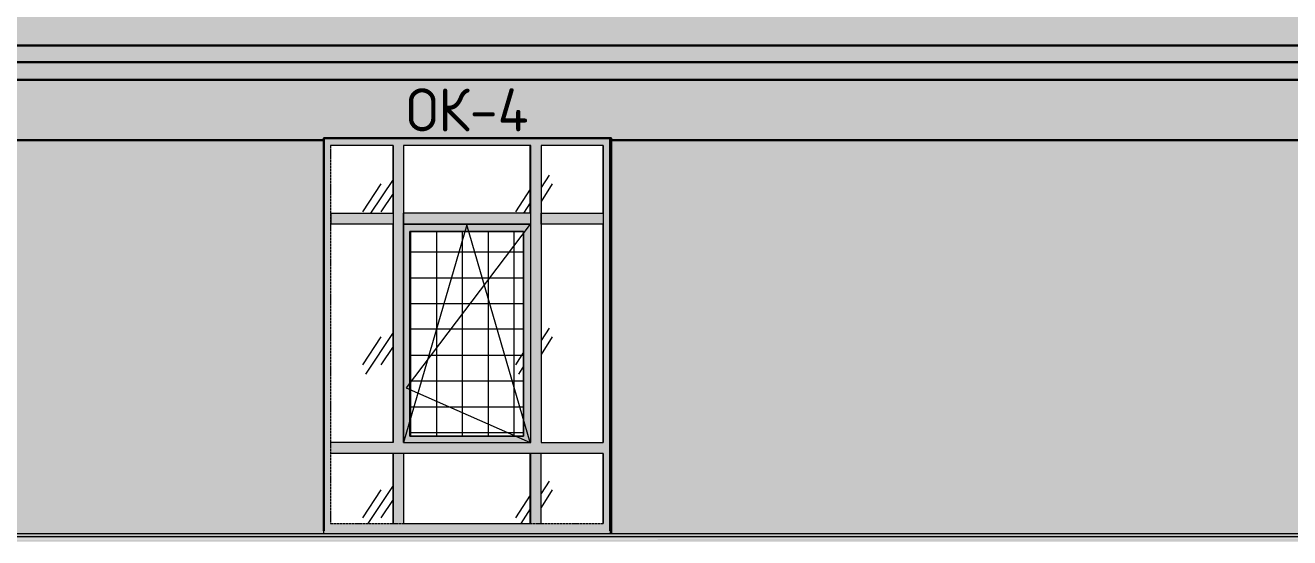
# Model space of a CAD drawing. Header units: millimetres. Extents: x -11345 to 411485, y -9810 to 73012.
# Drawn here: x 364804 to 372150, y 12302 to 15279 of the extents above; entities that cross this region are included whole.
import ezdxf

# ---------------------------------------------------------------- set-up
doc = ezdxf.new("R2010")
doc.units = ezdxf.units.MM
doc.linetypes.add('PDF_IMPORT', pattern=[1, 0.8, -0.2])
for name, color, linetype in [('PDF _Линии', 7, 'Continuous'), ('PDF _Стены внутренние', 7, 'Continuous'), ('PDF _Стены наружные', 7, 'Continuous'), ('PDF _Текст', 7, 'Continuous'), ('PDF _Узлы', 7, 'Continuous')]:
    doc.layers.add(name, color=color, linetype=linetype)
for name, color, linetype, true_color in [('PDF _Ограждение', 7, 'Continuous', 0x7f7f7f), ('PDF _Окна', 7, 'Continuous', 0x383e42), ('PDF _Стены штриховка поверхности', 7, 'Continuous', 0xcacbcc)]:
    doc.layers.add(name, color=color, linetype=linetype, true_color=true_color)
doc.styles.add('PDF GOST Common', font='GOST_Common.ttf')

msp = doc.modelspace()

# ---------------------------------------------------------------- hatches: boundary and pattern name
at = {"layer": 'PDF _Ограждение', "true_color": 0x373f43, "transparency": 33554559}
h = msp.add_hatch(color=149, dxfattribs=at)
h.paths.add_polyline_path([(375767.55077, 12278.82593), (375767.55077, 12295.75808), (361112.77201, 12291.52504), (361112.77201, 12278.82593)])
h.paths.add_polyline_path([(375767.55077, 12325.38935), (361112.77201, 12325.38935), (361112.77201, 12295.75808), (375767.55077, 12295.75808)])
at = {"layer": 'PDF _Окна', "transparency": 33554687}
h = msp.add_hatch(color=256, dxfattribs=at)
h.paths.add_polyline_path([(367699.37968, 14082.10026), (367699.37968, 12892.61649), (367039.0257, 12892.61649), (367039.0257, 14082.10026)])
h.paths.add_polyline_path([(366941.66582, 14124.43065), (366941.66582, 12854.51914), (366577.62452, 12854.51914), (366577.62452, 14581.59879), (366941.66582, 14581.59879), (366941.66582, 14187.92622), (366581.85756, 14187.92622), (366581.85756, 14124.43065)], flags=0)
h.paths.add_polyline_path([(367000.92835, 12384.65189), (367000.92835, 12791.02357), (367741.71006, 12791.02357), (367741.71006, 12384.65189)], flags=0)
h.paths.add_polyline_path([(368160.78086, 12384.65189), (367800.9726, 12384.65189), (367800.9726, 12791.02357), (368160.78086, 12791.02357)], flags=0)
h.paths.add_polyline_path([(366577.62452, 12384.65189), (366577.62452, 12791.02357), (366941.66582, 12791.02357), (366941.66582, 12384.65189)], flags=0)
h.paths.add_polyline_path([(368203.11124, 12325.38935), (368203.11124, 14623.92917), (366539.52717, 14623.92917), (366539.52717, 12325.38935)], flags=0)
h.paths.add_polyline_path([(367800.9726, 14124.43065), (368160.78086, 14124.43065), (368160.78086, 12854.51914), (367800.9726, 12854.51914)], flags=0)
h.paths.add_polyline_path([(367800.9726, 14187.92622), (367800.9726, 14581.59879), (368160.78086, 14581.59879), (368160.78086, 14187.92622)], flags=0)
h.paths.add_polyline_path([(367740.62929, 14140.64228), (367737.47702, 14187.92622), (367000.92835, 14187.92622), (367000.92835, 14581.59879), (367741.71006, 14581.59879)], flags=0)
h.paths.add_polyline_path([(367739.25871, 13581.44671), (367737.47702, 14082.10026), (367737.47702, 14124.43065), (367740.58955, 14124.43065)], flags=0)
at = {"layer": 'PDF _Стены штриховка поверхности', "true_color": 0xfbfbf4, "transparency": 33554687}
h = msp.add_hatch(color=7, dxfattribs=at)
h.paths.add_polyline_path([(368207.34428, 14611.23006), (368207.34428, 12325.38935), (375767.55077, 12325.38935), (375767.55077, 14611.23006)])
h.paths.add_polyline_path([(366539.52717, 12325.38935), (366539.52717, 14623.92917), (368207.34428, 14623.92917), (368207.34428, 14611.23006), (375767.55077, 14615.46309), (375767.55077, 15275.81708), (375729.45343, 15364.71088), (361155.10239, 15364.71088), (361117.00505, 15275.81708), (361112.77201, 15267.351), (361112.77201, 12325.38935), (362501.20859, 12325.38935), (362501.20859, 14623.92917), (364160.55962, 14623.92917), (364160.55962, 14611.23006), (364164.79266, 14611.23006), (364164.79266, 12325.38935)])

# ---------------------------------------------------------------- linework, layer by layer
at = {"layer": 'PDF _Линии', "lineweight": 30, "ltscale": 146.55296}
for points in [[(353870.0434, 15161.52504), (376326.31183, 15161.52504)], [(353933.53897, 15064.16516), (376305.14664, 15064.16516)], [(353827.71301, 14962.57224), (376288.21449, 14962.57224)]]:
    msp.add_lwpolyline(points, dxfattribs=at)
at = {"layer": 'PDF _Линии', "lineweight": 30}
for points in [[(364160.55962, 12325.38935), (364160.55962, 14611.23006), (366539.52717, 14611.23006), (366539.52717, 14623.92917), (368207.34428, 14623.92917), (368207.34428, 14611.23006), (375767.55077, 14611.23006)], [(368203.11124, 14623.92917), (368203.11124, 12342.3215)], [(368207.34428, 12342.3215), (368207.34428, 14623.92917), (368207.34428, 12325.38935)], [(366539.52717, 12342.3215), (366539.52717, 14611.23006)]]:
    msp.add_lwpolyline(points, dxfattribs=at)
at = {"layer": 'PDF _Линии', "lineweight": 9, "ltscale": 3.146258}
msp.add_lwpolyline([(367737.47702, 14124.43065), (367017.86051, 13171.99702), (367737.47702, 12854.51914), (367369.20269, 14120.19761), (367000.92835, 12854.51914)], dxfattribs=at)
at = {"layer": 'PDF _Линии', "lineweight": 9}
msp.add_lwpolyline([(367699.37968, 14082.10026), (367039.0257, 14082.10026), (367039.0257, 12892.61649), (367699.37968, 12892.61649)], close=True, dxfattribs=at)
at = {"layer": 'PDF _Ограждение', "color": 7, "lineweight": 9, "ltscale": 146.55296}
msp.add_lwpolyline([(353823.47997, 12308.4572), (376178.15549, 12308.4572), (376178.15549, 12325.38935), (353527.16729, 12325.38935)], dxfattribs=at)
at = {"layer": 'PDF _Окна', "color": 7, "lineweight": 9}
for points in [[(366941.66582, 14581.59879), (366577.62452, 14581.59879)], [(367737.47702, 14187.92622), (367737.47702, 14581.59879)], [(368160.78086, 14581.59879), (367800.9726, 14581.59879), (367800.9726, 12854.51914), (368160.78086, 12854.51914)], [(367847.53602, 14408.04422), (367800.9726, 14336.08256)], [(366869.70416, 14357.24776), (366763.8782, 14196.3923)], [(366941.66582, 14382.64599), (366810.44163, 14187.92622)], [(367737.47702, 14327.61649), (367652.81626, 14196.3923)], [(367864.46818, 14357.24776), (367800.9726, 14255.65484)], [(366941.66582, 14302.21826), (366869.70416, 14196.3923)], [(366581.85756, 14124.43065), (366581.85756, 14187.92622)], [(366581.85756, 14187.92622), (366581.85756, 14187.92622)], [(367741.71006, 14187.92622), (367000.92835, 14187.92622), (367000.92835, 14124.43065), (367741.71006, 14124.43065), (367000.92835, 14124.43065), (367000.92835, 12854.51914), (367000.92835, 14124.43065), (367000.92835, 14187.92622)], [(367000.92835, 14187.92622), (367000.92835, 14187.92622)], [(367737.47702, 14247.18876), (367699.37968, 14187.92622)], [(367800.9726, 14124.43065), (367800.9726, 14187.92622)], [(367800.9726, 14187.92622), (367800.9726, 14187.92622)], [(366581.85756, 14124.43065), (366581.85756, 14124.43065)], [(367000.92835, 14124.43065), (367000.92835, 14124.43065)], [(367000.92835, 14124.43065), (367000.92835, 14124.43065)], [(367800.9726, 14124.43065), (367800.9726, 14124.43065)], [(367699.37968, 12892.61649), (367699.37968, 14082.10026)], [(367847.53602, 13519.10616), (367800.9726, 13447.14451)], [(366869.70416, 13468.3097), (366763.8782, 13307.45425)], [(366941.66582, 13493.70793), (366780.81036, 13252.42475)], [(367864.46818, 13468.3097), (367800.9726, 13366.71678)], [(366941.66582, 13413.2802), (366869.70416, 13307.45425)], [(367699.37968, 13379.4159), (367652.81626, 13307.45425)], [(367699.37968, 13298.98817), (367669.74841, 13252.42475)], [(366941.66582, 12854.51914), (366577.62452, 12854.51914)], [(367000.92835, 12791.02357), (367000.92835, 12384.65189), (367741.71006, 12384.65189), (367741.71006, 12791.02357)], [(367737.47702, 12384.65189), (367737.47702, 12791.02357)], [(367800.9726, 12384.65189), (367800.9726, 12791.02357)], [(366869.70416, 12579.37165), (366763.8782, 12418.51619)], [(366941.66582, 12604.76988), (366793.50947, 12384.65189)], [(367847.53602, 12630.16811), (367800.9726, 12558.20646)], [(367864.46818, 12579.37165), (367800.9726, 12477.77873)], [(366941.66582, 12524.34215), (366869.70416, 12418.51619)], [(367737.47702, 12549.74038), (367652.81626, 12418.51619)], [(367737.47702, 12469.31265), (367682.44753, 12384.65189)]]:
    msp.add_lwpolyline(points, dxfattribs=at)
at = {"layer": 'PDF _Окна', "color": 7, "linetype": 'PDF_IMPORT', "lineweight": 9, "ltscale": 17.271406}
msp.add_lwpolyline([(366577.62452, 14581.59879), (366577.62452, 12384.65189), (368160.78086, 12384.65189)], dxfattribs=at)
at = {"layer": 'PDF _Окна', "color": 7, "lineweight": 9}
for points in [[(366941.66582, 14124.43065), (366581.85756, 14124.43065), (366581.85756, 14187.92622), (366941.66582, 14187.92622), (366941.66582, 14581.59879), (366941.66582, 12854.51914)], [(367000.92835, 14581.59879), (367000.92835, 12854.51914), (367741.71006, 12854.51914), (367741.71006, 14581.59879)], [(368160.78086, 14124.43065), (367800.9726, 14124.43065), (367800.9726, 14187.92622), (368160.78086, 14187.92622), (368160.78086, 14581.59879), (368160.78086, 12854.51914)], [(367699.37968, 14082.10026), (367699.37968, 12892.61649), (367039.0257, 12892.61649), (367039.0257, 14082.10026)], [(366941.66582, 12791.02357), (366941.66582, 12384.65189)], [(368160.78086, 12791.02357), (368160.78086, 12384.65189)]]:
    msp.add_lwpolyline(points, close=True, dxfattribs=at)
at = {"layer": 'PDF _Окна', "color": 7, "linetype": 'PDF_IMPORT', "lineweight": 9, "ltscale": 7.408079}
msp.add_lwpolyline([(368160.78086, 12791.02357), (366577.62452, 12791.02357)], dxfattribs=at)
at = {"layer": 'PDF _Окна', "lineweight": 0}
for points in [[(366941.66582, 12854.51914), (366941.66582, 12854.51914), (366941.66582, 12854.51914)], [(368160.78086, 12854.51914), (368160.78086, 12854.51914), (368160.78086, 12854.51914)]]:
    msp.add_lwpolyline(points, close=True, dxfattribs=at)
at = {"layer": 'PDF _Стены внутренние', "lineweight": 18}
msp.add_lwpolyline([(368203.11124, 12342.3215), (368203.11124, 12325.38935)], dxfattribs=at)
at = {"layer": 'PDF _Стены внутренние', "color": 33, "true_color": 0xdf8d79, "transparency": 33554559}
msp.add_solid([(368203.11124, 12338.08846), (368207.34428, 12325.38935), (368203.11124, 12325.38935)], dxfattribs=at)
at = {"layer": 'PDF _Стены наружные', "lineweight": 18}
for points in [[(368207.34428, 14623.92917), (368207.34428, 14611.23006), (368207.34428, 12325.38935), (368207.34428, 12342.3215)], [(366539.52717, 12325.38935), (366539.52717, 12342.3215)]]:
    msp.add_lwpolyline(points, dxfattribs=at)
at = {"layer": 'PDF _Стены наружные', "color": 254, "true_color": 0xe2e2e2, "transparency": 33554559}
msp.add_solid([(368207.34428, 12342.3215), (368207.34428, 12325.38935), (368207.34428, 12325.38935)], dxfattribs=at)
at = {"layer": 'PDF _Стены наружные', "color": 31, "true_color": 0xf4cc95, "transparency": 33554559}
msp.add_solid([(368207.34428, 12342.3215), (368207.34428, 12325.38935), (368207.34428, 12325.38935)], dxfattribs=at)
at = {"layer": 'PDF _Узлы', "color": 251, "lineweight": 9, "true_color": 0x494949}
for points in [[(367043.25874, 12892.61649), (367043.25874, 14082.10026)], [(367195.64812, 12892.61649), (367195.64812, 14082.10026)], [(367343.80446, 12892.61649), (367343.80446, 14082.10026)], [(367496.19384, 12892.61649), (367496.19384, 14082.10026)], [(367644.35018, 12892.61649), (367644.35018, 14082.10026)], [(367039.0257, 13963.57519), (367699.37968, 13963.57519)], [(367039.0257, 13811.18581), (367699.37968, 13811.18581)], [(367039.0257, 13663.02947), (367699.37968, 13663.02947)], [(367039.0257, 13514.87312), (367699.37968, 13514.87312)], [(367039.0257, 13362.48374), (367699.37968, 13362.48374)], [(367039.0257, 13214.3274), (367699.37968, 13214.3274)], [(367039.0257, 13061.93802), (367699.37968, 13061.93802)], [(367039.0257, 12913.78168), (367699.37968, 12913.78168)]]:
    msp.add_lwpolyline(points, dxfattribs=at)
at = {"layer": 'PDF _Узлы', "color": 251, "linetype": 'PDF_IMPORT', "lineweight": 9, "true_color": 0x494949}
msp.add_lwpolyline([(367039.0257, 13963.57519), (367039.0257, 12913.78168)], dxfattribs=at)

# ---------------------------------------------------------------- texts
at = {"layer": 'PDF _Текст', "insert": (367016.94328, 14787.60522), "char_height": 250.008092, "attachment_point": 4, "style": 'PDF GOST Common'}
msp.add_mtext('ОК-4', dxfattribs=at)

doc.saveas('drawing.dxf')
